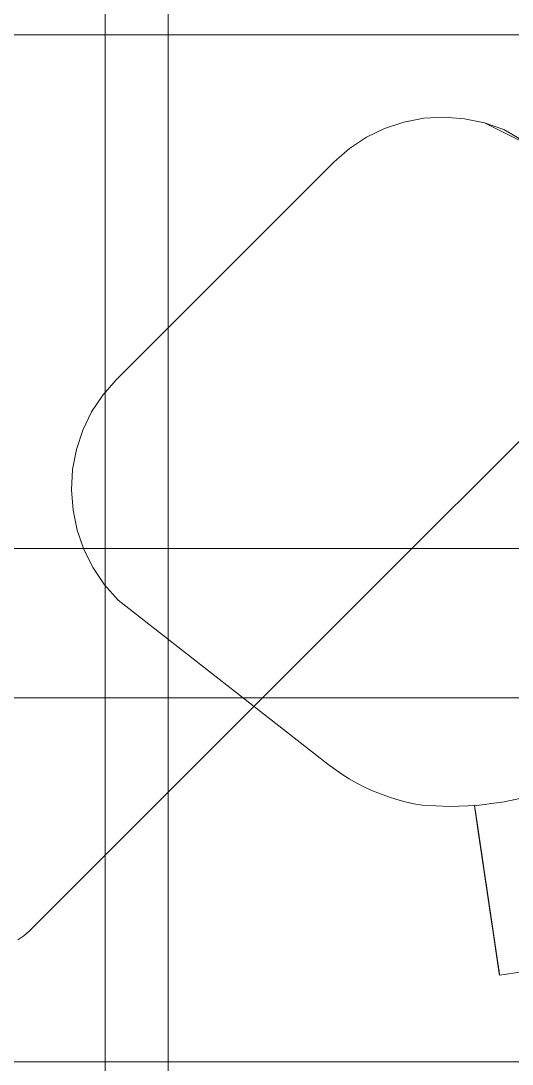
# Model space of a CAD drawing. Extents: x -566 to 72611, y -487 to 32334.
# Drawn here: x 78.48 to 90.44, y 130.09 to 155.48 of the extents above; entities that cross this region are included whole.
import ezdxf

# ---------------------------------------------------------------- set-up
doc = ezdxf.new("R2010")
doc.units = 0
doc.header["$LTSCALE"] = 0.5
doc.header["$MEASUREMENT"] = 0
doc.layers.add('ceilling', color=141, linetype='CONTINUOUS', lineweight=18)
doc.layers.add('floor', color=7, linetype='CONTINUOUS', lineweight=5, true_color=0xcfcfcf)
doc.layers.add('layout', color=7, linetype='CONTINUOUS', lineweight=5, true_color=0xcfcfcf)

msp = doc.modelspace()

# ---------------------------------------------------------------- hatches: boundary and pattern name
at = {"layer": 'floor'}
h = msp.add_hatch(dxfattribs=at)
h.set_pattern_fill('ANSI37', color=256, scale=100, angle=45)
h.set_pattern_definition([(90, (243.028, 267.632), (-12.5, 9e-16), []), (180, (243.028, 267.632), (-9e-16, -12.5), [])])
h.paths.add_polyline_path([(253.46925, 349.5), (154.11744, 349.5), (154.11744, 348.5), (101.14781, 348.5), (101.14781, 349.5), (0, 349.5), (0, 344.5), (36, 344.5, -0.33835703), (0, 308.66941), (0, 308.5), (0, 173.75), (253.46925, 173.75)])
h.paths.add_polyline_path([(36, 344.5), (0, 344.5), (0, 308.66941, 0.33835703)], flags=17)
h.paths.add_polyline_path([(253.46925, 173.75), (0, 173.75), (0, 173.74997), (0, 169.75), (253.46925, 169.75)])
h.paths.add_polyline_path([(253.46925, 169.75), (0, 169.75), (0, 149.21137), (36, 149.21137, -0.33835703), (0, 113.38078), (0, 113.21137), (0, 29.94998), (0, -5), (253.46925, -5)])
h.paths.add_polyline_path([(36, 149.21137), (0, 149.21137), (0, 113.38078, 0.33835703)], flags=17)
h.paths.add_polyline_path([(575.25, 169.75), (510, 169.75), (474.75, 169.75), (327.5, 169.75), (285.46925, 169.75), (285.46925, 165.75), (253.46925, 165.75), (253.46925, -5), (263.99725, -5), (263.99725, 95.99051), (287, 95.99051), (287, 97.5), (292, 97.5), (292, -5), (341.25, -5), (341.25, 13.02988), (341.25012, 15.02988), (346.24839, 15.02988, 0.36108524), (374.08728, 41.24999), (346.25012, 41.24999), (346.25012, 42.99999), (341.25, 42.99999), (341.25, 44.99999), (341.25, 97.5), (357.75, 97.5), (405.75, 97.5), (575.25, 97.5)])

# ---------------------------------------------------------------- linework, layer by layer
at = {"layer": 'ceilling'}
for p, q in [((82.06343, 169.75), (82.06343, -5)), ((0, 139), (575.25, 139)), ((0, 139), (575.25, 139))]:
    msp.add_line(p, q, dxfattribs=at)
at = {"layer": 'layout'}
for points in [[(78.68327, 133.32293, -69.73263), (99.48882, 154.13103, -69.72025), (78.68208, 133.32429, -69.72025)], [(99.48882, 154.13103, -69.72025), (78.68327, 133.32293, -69.73263), (99.49009, 154.12976, -69.73263)], [(88.28758, 153.11008, -79.38364), (88.78244, 153.13761, -80.51045), (88.28758, 153.11008, -80.51045)], [(88.78244, 153.13761, -80.51045), (88.28758, 153.11008, -79.38364), (88.78244, 153.13761, -79.38364)], [(89.27787, 153.1003, -79.38364), (88.78244, 153.13761, -80.51045), (88.78244, 153.13761, -79.38364)], [(88.78244, 153.13761, -80.51045), (89.27787, 153.1003, -79.38364), (89.27787, 153.1003, -80.51045)], [(87.33348, 152.86326, -79.38364), (87.80181, 153.01809, -80.51045), (87.33348, 152.86326, -80.51045)], [(87.80181, 153.01809, -80.51045), (87.33348, 152.86326, -79.38364), (87.80181, 153.01809, -79.38364)], [(87.80181, 153.01809, -79.38364), (88.28758, 153.11008, -80.51045), (87.80181, 153.01809, -80.51045)], [(88.28758, 153.11008, -80.51045), (87.80181, 153.01809, -79.38364), (88.28758, 153.11008, -79.38364)], [(89.76556, 152.99862, -79.38364), (89.27787, 153.1003, -80.51045), (89.27787, 153.1003, -79.38364)], [(89.27787, 153.1003, -80.51045), (89.76556, 152.99862, -79.38364), (89.76556, 152.99862, -80.51045)], [(90.23705, 152.83447, -79.38364), (89.76556, 152.99862, -80.51045), (89.76556, 152.99862, -79.38364)], [(89.76556, 152.99862, -80.51045), (90.23705, 152.83447, -79.38364), (91.09961, 152.33081, -80.51045)], [(86.48078, 152.37654, -79.38364), (86.89057, 152.64822, -80.51045), (86.48078, 152.37654, -80.51045)], [(86.89057, 152.64822, -80.51045), (86.48078, 152.37654, -79.38364), (86.89057, 152.64822, -79.38364)], [(86.89057, 152.64822, -79.38364), (87.33348, 152.86326, -80.51045), (86.89057, 152.64822, -80.51045)], [(87.33348, 152.86326, -80.51045), (86.89057, 152.64822, -79.38364), (87.33348, 152.86326, -79.38364)], [(86.11089, 152.05309, -79.38364), (86.48078, 152.37654, -80.51045), (86.11089, 152.05309, -80.51045)], [(86.48078, 152.37654, -80.51045), (86.11089, 152.05309, -79.38364), (86.48078, 152.37654, -79.38364)], [(80.79902, 146.74122, -79.38364), (86.11089, 152.05309, -80.51045), (80.79902, 146.74122, -80.51045)], [(86.11089, 152.05309, -80.51045), (80.79902, 146.74122, -79.38364), (86.11089, 152.05309, -79.38364)], [(80.47555, 146.37131, -79.38364), (80.79902, 146.74122, -80.51045), (80.47555, 146.37131, -80.51045)], [(80.79902, 146.74122, -80.51045), (80.47555, 146.37131, -79.38364), (80.79902, 146.74122, -79.38364)], [(80.20387, 145.96152, -79.38364), (80.47555, 146.37131, -80.51045), (80.20387, 145.96152, -80.51045)], [(80.47555, 146.37131, -80.51045), (80.20387, 145.96152, -79.38364), (80.47555, 146.37131, -79.38364)], [(79.98885, 145.51863, -79.38364), (80.20387, 145.96152, -80.51045), (79.98885, 145.51863, -80.51045)], [(80.20387, 145.96152, -80.51045), (79.98885, 145.51863, -79.38364), (80.20387, 145.96152, -79.38364)], [(79.834, 145.05028, -79.38364), (79.98885, 145.51863, -80.51045), (79.834, 145.05028, -80.51045)], [(79.98885, 145.51863, -80.51045), (79.834, 145.05028, -79.38364), (79.98885, 145.51863, -79.38364)], [(79.74203, 144.56453, -79.38364), (79.834, 145.05028, -80.51045), (79.74203, 144.56453, -80.51045)], [(79.834, 145.05028, -80.51045), (79.74203, 144.56453, -79.38364), (79.834, 145.05028, -79.38364)], [(79.71449, 144.06967, -79.38364), (79.74203, 144.56453, -80.51045), (79.71449, 144.06967, -80.51045)], [(79.74203, 144.56453, -80.51045), (79.71449, 144.06967, -79.38364), (79.74203, 144.56453, -79.38364)], [(79.75183, 143.57426, -80.51045), (79.71449, 144.06967, -79.38364), (79.71449, 144.06967, -80.51045)], [(79.71449, 144.06967, -79.38364), (79.75183, 143.57426, -80.51045), (79.75183, 143.57426, -79.38364)], [(79.85346, 143.08653, -80.51045), (79.75183, 143.57426, -79.38364), (79.75183, 143.57426, -80.51045)], [(79.75183, 143.57426, -79.38364), (79.85346, 143.08653, -80.51045), (79.85346, 143.08653, -79.38364)], [(80.01764, 142.61506, -80.51045), (79.85346, 143.08653, -79.38364), (79.85346, 143.08653, -80.51045)], [(79.85346, 143.08653, -79.38364), (80.01764, 142.61506, -80.51045), (80.01764, 142.61506, -79.38364)], [(80.2415, 142.1679, -80.51045), (80.01764, 142.61506, -79.38364), (80.01764, 142.61506, -80.51045)], [(80.01764, 142.61506, -79.38364), (80.2415, 142.1679, -80.51045), (80.2415, 142.1679, -79.38364)], [(80.5213, 141.7525, -80.51045), (80.2415, 142.1679, -79.38364), (80.2415, 142.1679, -80.51045)], [(80.2415, 142.1679, -79.38364), (80.5213, 141.7525, -80.51045), (80.5213, 141.7525, -79.38364)], [(80.85215, 141.37625, -80.51045), (80.5213, 141.7525, -79.38364), (80.5213, 141.7525, -80.51045)], [(80.5213, 141.7525, -79.38364), (80.85215, 141.37625, -80.51045), (80.85215, 141.37625, -79.38364)], [(85.9523, 137.38966, -80.51045), (80.85215, 141.37625, -79.38364), (80.85215, 141.37625, -80.51045)], [(80.85215, 141.37625, -79.38364), (85.9523, 137.38966, -80.51045), (85.9523, 137.38966, -79.38364)], [(86.12174, 137.26286, -80.51045), (85.9523, 137.38966, -79.38364), (85.9523, 137.38966, -80.51045)], [(85.9523, 137.38966, -79.38364), (86.12174, 137.26286, -80.51045), (86.12174, 137.26286, -79.38364)], [(86.29632, 137.14327, -80.51045), (86.12174, 137.26286, -79.38364), (86.12174, 137.26286, -80.51045)], [(86.12174, 137.26286, -79.38364), (86.29632, 137.14327, -80.51045), (86.29632, 137.14327, -79.38364)], [(86.47569, 137.03123, -80.51045), (86.29632, 137.14327, -79.38364), (86.29632, 137.14327, -80.51045)], [(86.29632, 137.14327, -79.38364), (86.47569, 137.03123, -80.51045), (86.47569, 137.03123, -79.38364)], [(86.65958, 136.92683, -80.51045), (86.47569, 137.03123, -79.38364), (86.47569, 137.03123, -80.51045)], [(86.47569, 137.03123, -79.38364), (86.65958, 136.92683, -80.51045), (86.65958, 136.92683, -79.38364)], [(86.84758, 136.83033, -80.51045), (86.65958, 136.92683, -79.38364), (86.65958, 136.92683, -80.51045)], [(86.65958, 136.92683, -79.38364), (86.84758, 136.83033, -80.51045), (86.84758, 136.83033, -79.38364)], [(87.03938, 136.74194, -80.51045), (86.84758, 136.83033, -79.38364), (86.84758, 136.83033, -80.51045)], [(86.84758, 136.83033, -79.38364), (87.03938, 136.74194, -80.51045), (87.03938, 136.74194, -79.38364)], [(87.23463, 136.66167, -80.51045), (87.03938, 136.74194, -79.38364), (87.03938, 136.74194, -80.51045)], [(87.03938, 136.74194, -79.38364), (87.23463, 136.66167, -80.51045), (87.23463, 136.66167, -79.38364)], [(87.43298, 136.58985, -80.51045), (87.23463, 136.66167, -79.38364), (87.23463, 136.66167, -80.51045)], [(87.23463, 136.66167, -79.38364), (87.43298, 136.58985, -80.51045), (87.43298, 136.58985, -79.38364)], [(87.63397, 136.52654, -80.51045), (87.43298, 136.58985, -79.38364), (87.43298, 136.58985, -80.51045)], [(87.43298, 136.58985, -79.38364), (87.63397, 136.52654, -80.51045), (87.63397, 136.52654, -79.38364)], [(87.83746, 136.47177, -80.51045), (87.63397, 136.52654, -79.38364), (87.63397, 136.52654, -80.51045)], [(87.63397, 136.52654, -79.38364), (87.83746, 136.47177, -80.51045), (87.83746, 136.47177, -79.38364)], [(88.04281, 136.42576, -80.51045), (87.83746, 136.47177, -79.38364), (87.83746, 136.47177, -80.51045)], [(87.83746, 136.47177, -79.38364), (88.04281, 136.42576, -80.51045), (88.04281, 136.42576, -79.38364)], [(88.24984, 136.38852, -80.51045), (88.04281, 136.42576, -79.38364), (88.04281, 136.42576, -80.51045)], [(88.04281, 136.42576, -79.38364), (88.24984, 136.38852, -80.51045), (88.24984, 136.38852, -79.38364)], [(88.91616, 136.35757, -80.51045), (88.24984, 136.38852, -79.38364), (88.24984, 136.38852, -80.51045)], [(88.24984, 136.38852, -79.38364), (88.91616, 136.35757, -80.51045), (88.91616, 136.35757, -79.38364)], [(89.58158, 136.38425, -79.38364), (88.91616, 136.35757, -80.51045), (89.58158, 136.38425, -80.51045)], [(88.91616, 136.35757, -80.51045), (89.58158, 136.38425, -79.38364), (88.91616, 136.35757, -79.38364)], [(89.53121, 136.31731, -87.19993), (89.69202, 135.22808, -87.07021), (89.52081, 136.3877, -86.63776)], [(89.52081, 136.3877, -86.63776), (89.69202, 135.22808, -87.07021), (89.68188, 135.29683, -86.52105)], [(89.52284, 136.37402, -79.80917), (89.68326, 135.28785, -79.9634), (89.78283, 134.61333, -76.34729)], [(89.52284, 136.37402, -79.80917), (89.78283, 134.61333, -76.34729), (89.62374, 135.69082, -76.14727)], [(90.24095, 136.46841, -79.38364), (89.58158, 136.38425, -80.51045), (90.24095, 136.46841, -80.51045)], [(89.58158, 136.38425, -80.51045), (90.24095, 136.46841, -79.38364), (89.58158, 136.38425, -79.38364)], [(90.88958, 136.60932, -79.38364), (90.24095, 136.46841, -80.51045), (90.88958, 136.60932, -80.51045)], [(90.24095, 136.46841, -80.51045), (90.88958, 136.60932, -79.38364), (90.24095, 136.46841, -79.38364)], [(89.54274, 136.23941, -87.76123), (89.70328, 135.15199, -87.61851), (89.53121, 136.31731, -87.19993)], [(89.53121, 136.31731, -87.19993), (89.70328, 135.15199, -87.61851), (89.69202, 135.22808, -87.07021)], [(89.55529, 136.15426, -88.32154), (89.71554, 135.06878, -88.16586), (89.54274, 136.23941, -87.76123)], [(89.54274, 136.23941, -87.76123), (89.71554, 135.06878, -88.16586), (89.70328, 135.15199, -87.61851)], [(89.56898, 136.06159, -88.8808), (89.72896, 134.97828, -88.71218), (89.55529, 136.15426, -88.32154)], [(89.55529, 136.15426, -88.32154), (89.72896, 134.97828, -88.71218), (89.71554, 135.06878, -88.16586)], [(89.58378, 135.9616, -89.4389), (89.74334, 134.88061, -89.25737), (89.56898, 136.06159, -88.8808)], [(89.56898, 136.06159, -88.8808), (89.74334, 134.88061, -89.25737), (89.72896, 134.97828, -88.71218)], [(89.59953, 135.85426, -89.99577), (89.75883, 134.77578, -89.80136), (89.58378, 135.9616, -89.4389)], [(89.58378, 135.9616, -89.4389), (89.75883, 134.77578, -89.80136), (89.74334, 134.88061, -89.25737)], [(89.61649, 135.73985, -90.54951), (89.77545, 134.66326, -90.34601), (89.59953, 135.85426, -89.99577)], [(89.59953, 135.85426, -89.99577), (89.77545, 134.66326, -90.34601), (89.75883, 134.77578, -89.80136)], [(89.63302, 135.62794, -91.07691), (89.79193, 134.55166, -90.87189), (89.61649, 135.73985, -90.54951)], [(89.61649, 135.73985, -90.54951), (89.79193, 134.55166, -90.87189), (89.77545, 134.66326, -90.34601)], [(89.62374, 135.69082, -76.14727), (89.78283, 134.61333, -76.34729), (89.88589, 133.91537, -73.24213)], [(89.62374, 135.69082, -76.14727), (89.88589, 133.91537, -73.24213), (89.72732, 134.98889, -73.02425)], [(89.76267, 134.74975, -71.9604), (89.62374, 135.69082, -76.14727), (89.72732, 134.98889, -73.02425)], [(89.64929, 135.51767, -91.60274), (89.80825, 134.44091, -91.39996), (89.63302, 135.62794, -91.07691)], [(89.63302, 135.62794, -91.07691), (89.80825, 134.44091, -91.39996), (89.79193, 134.55166, -90.87189)], [(89.66539, 135.40861, -92.1288), (89.82452, 134.33133, -91.92825), (89.64929, 135.51767, -91.60274)], [(89.64929, 135.51767, -91.60274), (89.82452, 134.33133, -91.92825), (89.80825, 134.44091, -91.39996)], [(89.68132, 135.30076, -92.65508), (89.84048, 134.223, -92.45678), (89.66539, 135.40861, -92.1288)], [(89.66539, 135.40861, -92.1288), (89.84048, 134.223, -92.45678), (89.82452, 134.33133, -91.92825)], [(89.69711, 135.19398, -93.18159), (89.85628, 134.11589, -92.98553), (89.68132, 135.30076, -92.65508)], [(89.68132, 135.30076, -92.65508), (89.85628, 134.11589, -92.98553), (89.84048, 134.223, -92.45678)], [(89.71269, 135.08855, -93.70831), (89.8719, 134.00997, -93.5145), (89.69711, 135.19398, -93.18159)], [(89.69711, 135.19398, -93.18159), (89.8719, 134.00997, -93.5145), (89.85628, 134.11589, -92.98553)], [(89.7281, 134.98432, -94.23525), (89.88735, 133.90527, -94.04369), (89.71269, 135.08855, -93.70831)], [(89.71269, 135.08855, -93.70831), (89.88735, 133.90527, -94.04369), (89.8719, 134.00997, -93.5145)], [(89.72732, 134.98889, -73.02425), (89.88589, 133.91537, -73.24213), (89.92119, 133.67636, -72.17908)], [(89.72732, 134.98889, -73.02425), (89.92119, 133.67636, -72.17908), (89.76267, 134.74975, -71.9604)], [(89.74329, 134.88126, -94.76241), (89.90268, 133.80182, -94.5731), (89.7281, 134.98432, -94.23525)], [(89.7281, 134.98432, -94.23525), (89.90268, 133.80182, -94.5731), (89.88735, 133.90527, -94.04369)], [(89.75827, 134.77953, -95.28979), (89.91778, 133.69954, -95.10271), (89.74329, 134.88126, -94.76241)], [(89.74329, 134.88126, -94.76241), (89.91778, 133.69954, -95.10271), (89.90268, 133.80182, -94.5731)], [(89.77316, 134.67893, -95.81737), (89.93267, 133.59859, -95.63255), (89.75827, 134.77953, -95.28979)], [(89.75827, 134.77953, -95.28979), (89.93267, 133.59859, -95.63255), (89.91778, 133.69954, -95.10271)], [(89.76267, 134.74975, -71.9604), (89.92119, 133.67636, -72.17908), (89.92788, 133.63143, -71.98071)], [(89.76267, 134.74975, -71.9604), (89.92788, 133.63143, -71.98071), (89.93453, 133.58594, -71.78289)], [(89.76267, 134.74975, -71.9604), (89.93453, 133.58594, -71.78289), (89.76945, 134.70422, -71.75961)], [(89.76945, 134.70422, -71.75961), (89.93453, 133.58594, -71.78289), (89.94139, 133.53981, -71.58521)], [(89.76945, 134.70422, -71.75961), (89.94139, 133.53981, -71.58521), (89.77622, 134.658, -71.55856)], [(89.78783, 134.57949, -96.34516), (89.94743, 133.49872, -96.16259), (89.77316, 134.67893, -95.81737)], [(89.77316, 134.67893, -95.81737), (89.94743, 133.49872, -96.16259), (89.93267, 133.59859, -95.63255)], [(89.77622, 134.658, -71.55856), (89.94139, 133.53981, -71.58521), (89.94825, 133.49298, -71.38766)], [(89.77622, 134.658, -71.55856), (89.94825, 133.49298, -71.38766), (89.78317, 134.61108, -71.35767)], [(89.78283, 134.61333, -76.34729), (89.92119, 133.67636, -72.17908), (89.88589, 133.91537, -73.24213)], [(89.78317, 134.61108, -71.35767), (89.94825, 133.49298, -71.38766), (89.95529, 133.44546, -71.19027)], [(89.78317, 134.61108, -71.35767), (89.95529, 133.44546, -71.19027), (89.79016, 134.56352, -71.1569)], [(89.96193, 133.40032, -96.69225), (89.78783, 134.57949, -96.34516), (89.80233, 134.48126, -96.8737)], [(89.78783, 134.57949, -96.34516), (89.96193, 133.40032, -96.69225), (89.94743, 133.49872, -96.16259)], [(89.79016, 134.56352, -71.1569), (89.95529, 133.44546, -71.19027), (89.96241, 133.39734, -70.99301)], [(89.79016, 134.56352, -71.1569), (89.96241, 133.39734, -70.99301), (89.79733, 134.51527, -70.95628)], [(89.79733, 134.51527, -70.95628), (89.96241, 133.39734, -70.99301), (89.96957, 133.34857, -70.7959)], [(89.79733, 134.51527, -70.95628), (89.96957, 133.34857, -70.7959), (89.80453, 134.46637, -70.75581)], [(89.80453, 134.46637, -70.75581), (89.96957, 133.34857, -70.7959), (89.97691, 133.29911, -70.59894)], [(89.80453, 134.46637, -70.75581), (89.97691, 133.29911, -70.59894), (89.81187, 134.41674, -70.55549)], [(89.81187, 134.41674, -70.55549), (89.97691, 133.29911, -70.59894), (89.98429, 133.24901, -70.40212)], [(89.81187, 134.41674, -70.55549), (89.98429, 133.24901, -70.40212), (89.81929, 134.36651, -70.35532)], [(89.81929, 134.36651, -70.35532), (89.98429, 133.24901, -70.40212), (89.99175, 133.1983, -70.20546)], [(89.81929, 134.36651, -70.35532), (89.99175, 133.1983, -70.20546), (89.82676, 134.31562, -70.1553)], [(89.82676, 134.31562, -70.1553), (89.99175, 133.1983, -70.20546), (89.99939, 133.14689, -70.00895)], [(89.82676, 134.31562, -70.1553), (89.99939, 133.14689, -70.00895), (89.8344, 134.26405, -69.95543)], [(89.8344, 134.26405, -69.95543), (89.99939, 133.14689, -70.00895), (90.00703, 133.09515, -69.81377)], [(89.8344, 134.26405, -69.95543), (90.00703, 133.09515, -69.81377), (89.84217, 134.21174, -69.75571)], [(89.84217, 134.21174, -69.75571), (90.00703, 133.09515, -69.81377), (90.01636, 133.03231, -69.58437)], [(89.84217, 134.21174, -69.75571), (90.01636, 133.03231, -69.58437), (89.84998, 134.15861, -69.55508)], [(89.84998, 134.15861, -69.55508), (90.01636, 133.03231, -69.58437), (90.02594, 132.96697, -69.35687)], [(89.84998, 134.15861, -69.55508), (90.02594, 132.96697, -69.35687), (89.85969, 134.09305, -69.31577)], [(89.85969, 134.09305, -69.31577), (90.02594, 132.96697, -69.35687), (90.03604, 132.89869, -69.13013)], [(89.85969, 134.09305, -69.31577), (90.03604, 132.89869, -69.13013), (89.86979, 134.02426, -69.07613)], [(89.86979, 134.02426, -69.07613), (90.03604, 132.89869, -69.13013), (90.04648, 132.82765, -68.90421)], [(89.86979, 134.02426, -69.07613), (90.04648, 132.82765, -68.90421), (89.88041, 133.95236, -68.83732)], [(89.88041, 133.95236, -68.83732), (90.04648, 132.82765, -68.90421), (90.05744, 132.75368, -68.6791)], [(89.88041, 133.95236, -68.83732), (90.05744, 132.75368, -68.6791), (89.89016, 133.8865, -68.69098)], [(89.89016, 133.8865, -68.69098), (90.05744, 132.75368, -68.6791), (89.9003, 133.81792, -68.54575)], [(89.9003, 133.81792, -68.54575), (90.05744, 132.75368, -68.6791), (90.06879, 132.67681, -68.45486)], [(89.9003, 133.81792, -68.54575), (90.06879, 132.67681, -68.45486), (89.91079, 133.74675, -68.40167)], [(89.91079, 133.74675, -68.40167), (90.06879, 132.67681, -68.45486), (90.08053, 132.59723, -68.23151)], [(89.91079, 133.74675, -68.40167), (90.08053, 132.59723, -68.23151), (89.92167, 133.67304, -68.25877)], [(89.92167, 133.67304, -68.25877), (90.08053, 132.59723, -68.23151), (89.93297, 133.59665, -68.11711)], [(89.93297, 133.59665, -68.11711), (90.08053, 132.59723, -68.23151), (90.09275, 132.51467, -68.0091)], [(89.93297, 133.59665, -68.11711), (90.09275, 132.51467, -68.0091), (89.94463, 133.51767, -67.97672)], [(89.94463, 133.51767, -67.97672), (90.09275, 132.51467, -68.0091), (90.10535, 132.42939, -67.78764)], [(89.95662, 133.43627, -67.83765), (90.10535, 132.42939, -67.78764), (89.94463, 133.51767, -67.97672)], [(89.95662, 133.43627, -67.83765), (90.10535, 132.42939, -67.78764), (89.9691, 133.35224, -67.69993)], [(89.9691, 133.35224, -67.69993), (90.10535, 132.42939, -67.78764), (90.1183, 132.34134, -67.56718)], [(89.9691, 133.35224, -67.69993), (90.1183, 132.34134, -67.56718), (89.98187, 133.26575, -67.56361)], [(78.55287, 133.21096, -69.72025), (78.41092, 133.11398, -69.73263), (78.55395, 133.20954, -69.73263)], [(78.55395, 133.20954, -69.73263), (78.68208, 133.32429, -69.72025), (78.55287, 133.21096, -69.72025)], [(78.68208, 133.32429, -69.72025), (78.55395, 133.20954, -69.73263), (78.68327, 133.32293, -69.73263)], [(89.98187, 133.26575, -67.56361), (90.1183, 132.34134, -67.56718), (90.13176, 132.25036, -67.34775)], [(89.98187, 133.26575, -67.56361), (90.13176, 132.25036, -67.34775), (89.99499, 133.17685, -67.42873)], [(89.99499, 133.17685, -67.42873), (90.13176, 132.25036, -67.34775), (90.00841, 133.08548, -67.29533)], [(90.00841, 133.08548, -67.29533), (90.13176, 132.25036, -67.34775), (90.13163, 132.25162, -67.30764)], [(90.00841, 133.08548, -67.29533), (90.13163, 132.25162, -67.30764), (90.13068, 132.2574, -67.2679)], [(90.00841, 133.08548, -67.29533), (90.13068, 132.2574, -67.2679), (90.02231, 132.99165, -67.16345)], [(90.02231, 132.99165, -67.16345), (90.13068, 132.2574, -67.2679), (90.12917, 132.26763, -67.22897)], [(90.02231, 132.99165, -67.16345), (90.12917, 132.26763, -67.22897), (90.12701, 132.28222, -67.19132)], [(90.02231, 132.99165, -67.16345), (90.12701, 132.28222, -67.19132), (90.12429, 132.3009, -67.15537)], [(90.02231, 132.99165, -67.16345), (90.12429, 132.3009, -67.15537), (90.02632, 132.96477, -67.12991)], [(90.02632, 132.96477, -67.12991), (90.12429, 132.3009, -67.15537), (90.12097, 132.32365, -67.12155)], [(90.02632, 132.96477, -67.12991), (90.12097, 132.32365, -67.12155), (90.03068, 132.9346, -67.099)], [(90.03068, 132.9346, -67.099), (90.12097, 132.32365, -67.12155), (90.11704, 132.3501, -67.09026)], [(90.03068, 132.9346, -67.099), (90.11704, 132.3501, -67.09026), (90.03565, 132.90141, -67.07101)], [(90.03565, 132.90141, -67.07101), (90.11704, 132.3501, -67.09026), (90.11264, 132.37988, -67.06184)], [(90.03565, 132.90141, -67.07101), (90.11264, 132.37988, -67.06184), (90.04096, 132.86546, -67.0462)], [(90.04096, 132.86546, -67.0462), (90.11264, 132.37988, -67.06184), (90.10781, 132.41268, -67.03663)], [(90.04096, 132.86546, -67.0462), (90.10781, 132.41268, -67.03663), (90.04661, 132.82726, -67.0248)], [(90.04661, 132.82726, -67.0248), (90.10781, 132.41268, -67.03663), (90.10259, 132.4482, -67.01492)], [(90.04661, 132.82726, -67.0248), (90.10259, 132.4482, -67.01492), (90.05248, 132.78704, -67.00702)], [(90.05248, 132.78704, -67.00702), (90.10259, 132.4482, -67.01492), (90.09922, 132.47073, -67.00424)], [(90.05248, 132.78704, -67.00702), (90.09922, 132.47073, -67.00424), (90.05874, 132.74513, -66.99302)], [(90.05874, 132.74513, -66.99302), (90.09922, 132.47073, -67.00424), (90.09115, 132.5255, -66.983)], [(90.05874, 132.74513, -66.99302), (90.09115, 132.5255, -66.983), (90.06504, 132.70206, -66.98292)], [(90.06504, 132.70206, -66.98292), (90.09115, 132.5255, -66.983), (90.08467, 132.56943, -66.97688)], [(90.06504, 132.70206, -66.98292), (90.08467, 132.56943, -66.97688), (90.07155, 132.65817, -66.97684)], [(90.07155, 132.65817, -66.97684), (90.08467, 132.56943, -66.97688), (90.07811, 132.6138, -66.97481)], [(91.24646, 132.41506, -67.34775), (90.13163, 132.25162, -67.30764), (90.13176, 132.25036, -67.34775)]]:
    msp.add_3dface(points, dxfattribs=at)

doc.saveas('drawing.dxf')
